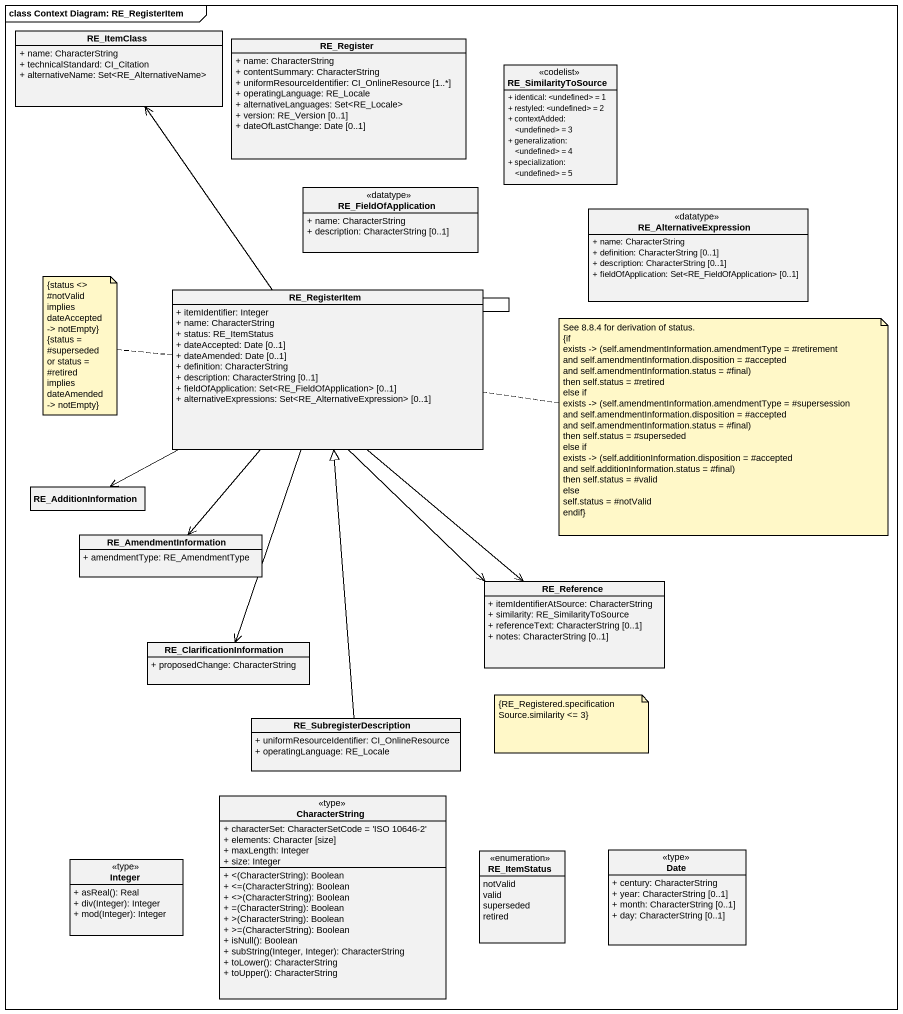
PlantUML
@startuml
mainframe class Context Diagram: RE_RegisterItem
hide circle
hide empty members
skinparam classAttributeIconSize 0
class RE_ItemClass {
  + name: CharacterString
  + technicalStandard: CI_Citation
  + alternativeName: Set<RE_AlternativeName>
}
class RE_Register {
  + name: CharacterString
  + contentSummary: CharacterString
  + uniformResourceIdentifier: CI_OnlineResource [1..*]
  + operatingLanguage: RE_Locale
  + alternativeLanguages: Set<RE_Locale>
  + version: RE_Version [0..1]
  + dateOfLastChange: Date [0..1]
}
class RE_SimilarityToSource <<codelist>> {
  + identical: <undefined> = 1
  + restyled: <undefined> = 2
  + contextAdded: <undefined> = 3
  + generalization: <undefined> = 4
  + specialization: <undefined> = 5
}
class RE_FieldOfApplication <<datatype>> {
  + name: CharacterString
  + description: CharacterString [0..1]
}
class RE_AlternativeExpression <<datatype>> {
  + name: CharacterString
  + definition: CharacterString [0..1]
  + description: CharacterString [0..1]
  + fieldOfApplication: Set<RE_FieldOfApplication> [0..1]
}
class RE_RegisterItem {
  + itemIdentifier: Integer
  + name: CharacterString
  + status: RE_ItemStatus
  + dateAccepted: Date [0..1]
  + dateAmended: Date [0..1]
  + definition: CharacterString
  + description: CharacterString [0..1]
  + fieldOfApplication: Set<RE_FieldOfApplication> [0..1]
  + alternativeExpressions: Set<RE_AlternativeExpression> [0..1]
}
class RE_AdditionInformation
class RE_AmendmentInformation {
  + amendmentType: RE_AmendmentType
}
class RE_Reference {
  + itemIdentifierAtSource: CharacterString
  + similarity: RE_SimilarityToSource
  + referenceText: CharacterString [0..1]
  + notes: CharacterString [0..1]
}
class RE_ClarificationInformation {
  + proposedChange: CharacterString
}
class RE_SubregisterDescription {
  + uniformResourceIdentifier: CI_OnlineResource
  + operatingLanguage: RE_Locale
}
class CharacterString <<type>> {
  + characterSet: CharacterSetCode = 'ISO 10646-2'
  + elements: Character [size]
  + maxLength: Integer
  + size: Integer
  + <(CharacterString): Boolean
  + <=(CharacterString): Boolean
  + <>(CharacterString): Boolean
  + =(CharacterString): Boolean
  + >(CharacterString): Boolean
  + >=(CharacterString): Boolean
  + isNull(): Boolean
  + subString(Integer, Integer): CharacterString
  + toLower(): CharacterString
  + toUpper(): CharacterString
}
enum RE_ItemStatus {
  notValid
  valid
  superseded
  retired
}
class Date <<type>> {
  + century: CharacterString
  + year: CharacterString [0..1]
  + month: CharacterString [0..1]
  + day: CharacterString [0..1]
}
class Integer <<type>> {
  + asReal(): Real
  + div(Integer): Integer
  + mod(Integer): Integer
}
RE_RegisterItem -up-> RE_ItemClass
RE_RegisterItem -- RE_RegisterItem
RE_RegisterItem -left-> RE_AdditionInformation
RE_RegisterItem --> RE_AmendmentInformation
RE_RegisterItem --> RE_Reference
RE_RegisterItem --> RE_Reference
RE_RegisterItem --> RE_ClarificationInformation
RE_SubregisterDescription -up-|> RE_RegisterItem
note left of RE_RegisterItem
  {status <> #notValid implies dateAccepted -> notEmpty}
  {status = #superseded or status = #retired implies dateAmended -> notEmpty}
end note
note right of RE_RegisterItem
  See 8.8.4 for derivation of status.
  {if
  exists -> (self.amendmentInformation.amendmentType = #retirement
  and self.amendmentInformation.disposition = #accepted
  and self.amendmentInformation.status = #final)
  then self.status = #retired
  else if
  exists -> (self.amendmentInformation.amendmentType = #supersession
  and self.amendmentInformation.disposition = #accepted
  and self.amendmentInformation.status = #final)
  then self.status = #superseded
  else if
  exists -> (self.additionInformation.disposition = #accepted
  and self.additionInformation.status = #final)
  then self.status = #valid
  else
  self.status = #notValid
  endif}
end note
note as N3
  {RE_Registered.specificationSource.similarity <= 3}
end note
@enduml
